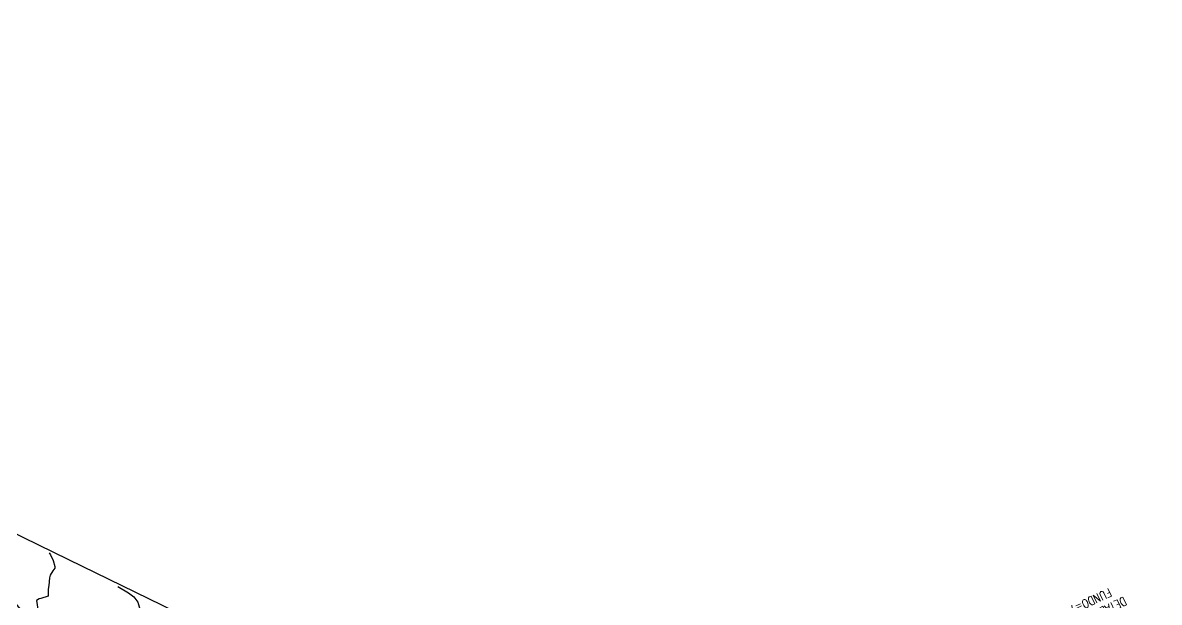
# Model space of a CAD drawing. Header units: metres. Extents: x 286371 to 293043, y 7462578 to 7466404.
# Drawn here: x 290731.7 to 290929.4, y 7463655.1 to 7463755.9 of the extents above; entities that cross this region are included whole.
import ezdxf

# ---------------------------------------------------------------- set-up
doc = ezdxf.new("R2010")
doc.units = ezdxf.units.M
doc.header["$MEASUREMENT"] = 0
for name, color, linetype in [('Area', 45, 'Continuous'), ('Curvas de Nivel 1m', 11, 'Continuous'), ('Curvas de Nivel 5m', 15, 'Continuous'), ('TEXTO', 45, 'Continuous'), ('Vias primárias', 230, 'Continuous')]:
    doc.layers.add(name, color=color, linetype=linetype)
doc.styles.add('ROMANS', font='romans', dxfattribs={"height": 0.2})

msp = doc.modelspace()

# ---------------------------------------------------------------- linework, layer by layer
at = {"layer": 'Area'}
msp.add_polyline3d([(290702.72, 7463680.57, 698.33), (290739.63, 7463662.55, 699.15), (290758.18, 7463653.5, 702.25), (290789.55, 7463638.02, 698.86), (290843.27, 7463622.27, 702.07), (290854.94, 7463621.94, 704.25), (290859.56, 7463622.09, 698.88), (290874.41, 7463620.83, 702.47), (290927.3, 7463631.14, 698.6), (290930.21, 7463632.49, 698.75)], dxfattribs=at)
at = {"layer": 'Curvas de Nivel 1m', "elevation": 696, "flags": 128}
msp.add_lwpolyline([(290736.31, 7463663.69), (290736.51, 7463663.36), (290736.96, 7463662.38), (290737.26, 7463661.35), (290737.25, 7463661.04), (290736.93, 7463660.57), (290736.43, 7463659.85), (290736.36, 7463659.36), (290736.21, 7463658.05), (290736.12, 7463657.37), (290736.08, 7463656.15), (290734.86, 7463655.77), (290734.53, 7463655.72), (290734.06, 7463655.4), (290734.32, 7463653.91)], dxfattribs=at)
at = {"layer": 'Curvas de Nivel 5m', "elevation": 695, "flags": 128}
msp.add_lwpolyline([(290748.22, 7463657.85), (290750.08, 7463656.75), (290750.98, 7463656.09), (290751.69, 7463655.13), (290752.05, 7463653.91)], dxfattribs=at)
at = {"layer": 'Vias primárias'}
for points in [[(290712.8, 7463675.65, 0.222358), (290749.86, 7463630.82, -0.471674), (290759.17, 7463613.41), (290753.7, 7463592.65), (290748.14, 7463571.51), (290741.7, 7463546.22), (290741.21, 7463544.31, -0.286461), (290734.56, 7463537.94, -0.196319), (290731.46, 7463538.51, -0.051671), (290692.53, 7463569.53, -0.094993), (290644.23, 7463636.01), (290596.22, 7463735.69), (290587.96, 7463755.87)], [(290768.42, 7463648.38), (290765.66, 7463638.07, -0.187839), (290762.83, 7463634.21, -0.287205), (290758.93, 7463634.18), (290748.32, 7463639.95), (290740.31, 7463645.59, -0.113496), (290726.36, 7463661.13, 0.022838), (290720.34, 7463671.96, -4.166254)]]:
    msp.add_lwpolyline(points, format="xyb", dxfattribs=at)

# ---------------------------------------------------------------- texts
at = {"layer": 'TEXTO', "style": 'ROMANS', "width": 0.8}
for s, p in [('FUNDO=715,415', (290920.57, 7463657.62)), ('DETALHE P.I. (S/ESCALA)', (290923.19, 7463656.11))]:
    msp.add_text(s, height=1.5, rotation=205, dxfattribs=at).set_placement(p)

doc.saveas('drawing.dxf')
